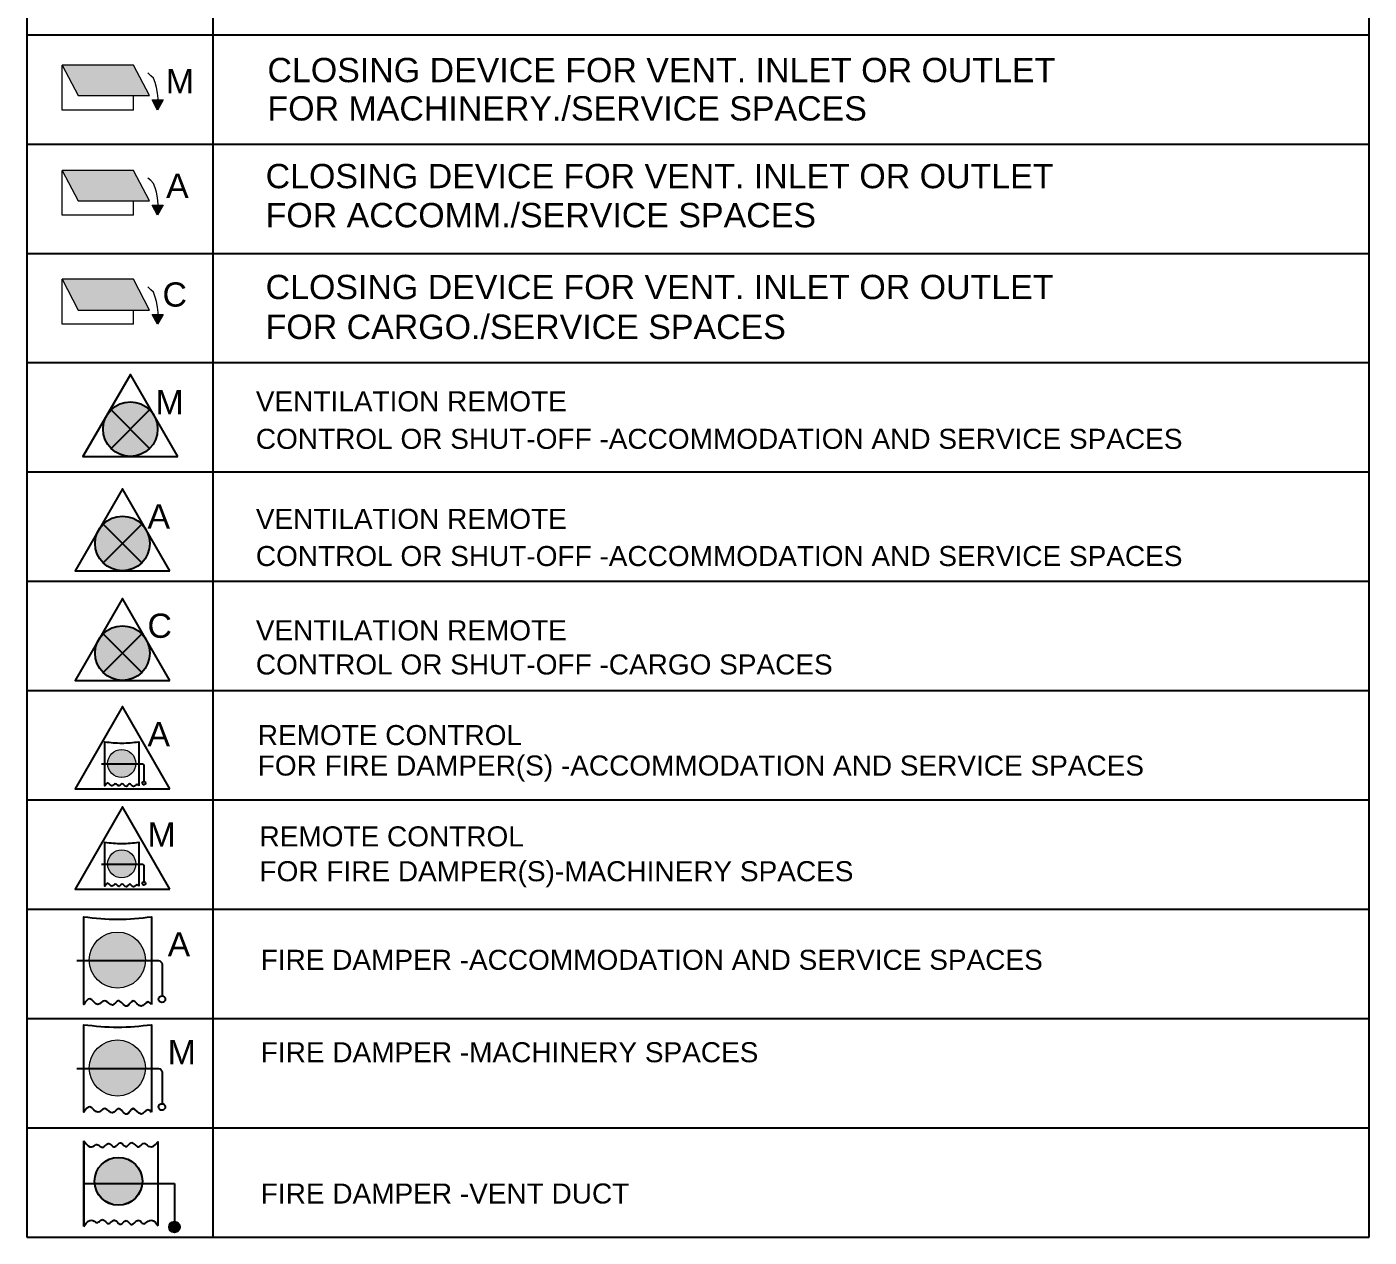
# Model space of a CAD drawing. Header units: millimetres. Extents: x 275 to 18701, y 84 to 132086.
# Drawn here: x 275 to 18701, y 84 to 16692 of the extents above; entities that cross this region are included whole.
import ezdxf

# ---------------------------------------------------------------- set-up
doc = ezdxf.new("R2010")
doc.units = ezdxf.units.MM
doc.layers.add('PDF_Geometry', color=252, linetype='Continuous', true_color=0x696969)
doc.layers.add('PDF_Text', color=7, linetype='Continuous')
doc.styles.add('PDF Arial', font='arial.ttf')

# ---------------------------------------------------------------- blocks, each defined once
blk = doc.blocks.new('vent for mach.')
h = blk.add_hatch(color=106)
h.dxf.hatch_style = 1
h.paths.add_polyline_path([(220, 203), (1201, 203), (981, 618), (0, 618), (220, 203)], is_closed=False)
h = blk.add_hatch(color=7)
h.dxf.hatch_style = 1
h.paths.add_polyline_path([(1235, 144), (1311, 0), (1388, 144), (1235, 144)], is_closed=False)
at = {"layer": 'PDF_Geometry', "color": 7, "lineweight": 9}
for points in [[(981, 0), (0, 0), (0, 618), (220, 203), (1201, 203), (981, 618), (0, 618)], [(1319, 144), (1320, 161), (1311, 237), (1296, 313), (1278, 381), (1253, 440), (1219, 474), (1176, 516)], [(981, 0), (981, 203)]]:
    blk.add_lwpolyline(points, dxfattribs=at)
blk.add_lwpolyline([(1388, 144), (1311, 0), (1235, 144)], close=True, dxfattribs=at)
at = {"layer": 'PDF_Text', "lineweight": 9, "insert": (1424, 232), "char_height": 333, "attachment_point": 7, "style": 'PDF Arial'}
blk.add_mtext('M', dxfattribs=at)
blk = doc.blocks.new('vent for Accom.')
h = blk.add_hatch(color=5)
h.dxf.hatch_style = 1
h.paths.add_polyline_path([(220, 195), (1201, 195), (981, 610), (0, 610), (220, 195)], is_closed=False)
h = blk.add_hatch(color=7)
h.dxf.hatch_style = 1
h.paths.add_polyline_path([(1235, 135), (1311, 0), (1388, 135), (1235, 135)], is_closed=False)
at = {"layer": 'PDF_Geometry', "color": 7, "lineweight": 9}
for points in [[(981, 0), (0, 0), (0, 610), (220, 195), (1201, 195), (981, 610), (0, 610)], [(1319, 135), (1320, 152), (1311, 237), (1296, 313), (1278, 372), (1253, 432), (1219, 474), (1176, 508)], [(981, 0), (981, 195)]]:
    blk.add_lwpolyline(points, dxfattribs=at)
blk.add_lwpolyline([(1388, 135), (1311, 0), (1235, 135)], close=True, dxfattribs=at)
at = {"layer": 'PDF_Text', "lineweight": 9, "insert": (1428, 235), "char_height": 333, "attachment_point": 7, "style": 'PDF Arial'}
blk.add_mtext('A', dxfattribs=at)
blk = doc.blocks.new('cent for cargo')
h = blk.add_hatch(color=50)
h.dxf.hatch_style = 1
h.paths.add_polyline_path([(220, 195), (1201, 195), (981, 618), (0, 618), (220, 195)], is_closed=False)
h = blk.add_hatch(color=7)
h.dxf.hatch_style = 1
h.paths.add_polyline_path([(1235, 135), (1311, 0), (1388, 135), (1235, 135)], is_closed=False)
at = {"layer": 'PDF_Geometry', "color": 7, "lineweight": 9}
for points in [[(981, 0), (0, 0), (0, 618), (220, 195), (1201, 195), (981, 618), (0, 618)], [(1319, 135), (1320, 161), (1311, 237), (1296, 313), (1278, 373), (1253, 440), (1219, 474), (1176, 516)], [(981, 0), (981, 195)]]:
    blk.add_lwpolyline(points, dxfattribs=at)
blk.add_lwpolyline([(1388, 135), (1311, 0), (1235, 135)], close=True, dxfattribs=at)
at = {"layer": 'PDF_Text', "lineweight": 9, "insert": (1378, 238), "char_height": 333, "attachment_point": 7, "style": 'PDF Arial'}
blk.add_mtext('C', dxfattribs=at)
blk = doc.blocks.new('tilation remote control machinary')
h = blk.add_hatch(color=106)
h.dxf.hatch_style = 1
h.paths.add_polyline_path([(915, 641, 0.414214), (385, 641), (650, 375), (915, 641)], is_closed=False)
h.paths.add_polyline_path([(650, 375), (385, 641, 0.414214), (385, 110), (650, 375)], is_closed=False)
h.paths.add_polyline_path([(650, 375), (385, 110, 0.414214), (915, 110), (650, 375)], is_closed=False)
h.paths.add_polyline_path([(915, 641), (650, 375), (915, 110, 0.414214), (915, 641)], is_closed=False)
for p, q in [((385, 641), (915, 110)), ((915, 641), (385, 110))]:
    blk.add_line(p, q)
blk.add_lwpolyline([(1300, 0), (650, 1126), (0, 0)], close=True)
blk.add_circle((650, 375), 375)
at = {"layer": 'PDF_Text', "lineweight": 9, "insert": (994, 580), "char_height": 333, "attachment_point": 7, "style": 'PDF Arial'}
blk.add_mtext('M', dxfattribs=at)
blk = doc.blocks.new('VENTILATION REMOTE CONTROLL ACCOM.')
h = blk.add_hatch(color=5)
h.dxf.hatch_style = 1
h.paths.add_polyline_path([(915, 641, 0.414214), (385, 641), (650, 375), (915, 641)], is_closed=False)
h.paths.add_polyline_path([(650, 375), (385, 641, 0.414214), (385, 110), (650, 375)], is_closed=False)
h.paths.add_polyline_path([(650, 375), (385, 110, 0.414214), (915, 110), (650, 375)], is_closed=False)
h.paths.add_polyline_path([(915, 641), (650, 375), (915, 110, 0.414214), (915, 641)], is_closed=False)
for p, q in [((385, 641), (915, 110)), ((915, 641), (385, 110))]:
    blk.add_line(p, q)
blk.add_lwpolyline([(1300, 0), (650, 1126), (0, 0)], close=True)
blk.add_circle((650, 375), 375)
at = {"layer": 'PDF_Text', "lineweight": 9, "insert": (994, 580), "char_height": 333, "attachment_point": 7, "style": 'PDF Arial'}
blk.add_mtext('A', dxfattribs=at)
blk = doc.blocks.new('VENTILATION REMOTE CONTROL CARGO')
h = blk.add_hatch(color=50)
h.dxf.hatch_style = 1
h.paths.add_polyline_path([(915, 641, 0.414214), (385, 641), (650, 375), (915, 641)], is_closed=False)
h.paths.add_polyline_path([(650, 375), (385, 641, 0.414214), (385, 110), (650, 375)], is_closed=False)
h.paths.add_polyline_path([(650, 375), (385, 110, 0.414214), (915, 110), (650, 375)], is_closed=False)
h.paths.add_polyline_path([(915, 641), (650, 375), (915, 110, 0.414214), (915, 641)], is_closed=False)
for p, q in [((385, 641), (915, 110)), ((915, 641), (385, 110))]:
    blk.add_line(p, q)
blk.add_lwpolyline([(1300, 0), (650, 1126), (0, 0)], close=True)
blk.add_circle((650, 375), 375)
at = {"layer": 'PDF_Text', "lineweight": 9, "insert": (994, 580), "char_height": 333, "attachment_point": 7, "style": 'PDF Arial'}
blk.add_mtext('C', dxfattribs=at)
blk = doc.blocks.new('FIRE DAMPERS MACHINARY')
h = blk.add_hatch(color=106)
h.dxf.hatch_style = 1
h.paths.add_polyline_path([(76, 601, 0.98137), (847, 601), (76, 601)], is_closed=False)
h.paths.add_polyline_path([(847, 601, 1.018984), (76, 601), (847, 601)], is_closed=False)
blk.add_lwpolyline([(-94, 601), (1025, 601, -0.414214), (1075, 551), (1075, 119)], format="xyb")
blk.add_circle((1074, 73), 45.4)
blk.add_open_spline([(931, 0), (931, 401), (931, 801), (931, 1202), (776, 1185), (466, 1151), (155, 1185), (0, 1202), (0, 801), (0, 401), (0, 0), (27, 41), (86, 130), (185, -60), (292, 107), (392, -66), (481, 118), (590, -103), (679, 125), (781, -94), (866, 65), (914, 17), (931, 0)], degree=3, knots=[0, 0, 0, 0, 1, 1, 1, 467.878253, 934.756506, 934.756506, 934.756506, 935.756506, 935.756506, 935.756506, 1048.528145, 1182.43901, 1289.608963, 1412.695216, 1509.370429, 1650.769554, 1765.118685, 1899.047579, 2008.594768, 2070.339275, 2070.339275, 2070.339275, 2070.339275])
at = {"layer": 'PDF_Geometry', "color": 7, "lineweight": 9}
blk.add_circle((462, 608), 385, dxfattribs=at)
at = {"layer": 'PDF_Text', "lineweight": 9, "insert": (1152, 658), "char_height": 333, "attachment_point": 7, "style": 'PDF Arial'}
blk.add_mtext('M', dxfattribs=at)
blk = doc.blocks.new('FIRE DAMPERS ACCOM.')
h = blk.add_hatch(color=5)
h.dxf.hatch_style = 1
h.paths.add_polyline_path([(76, 601, 0.98137), (847, 601), (76, 601)], is_closed=False)
h.paths.add_polyline_path([(847, 601, 1.018984), (76, 601), (847, 601)], is_closed=False)
blk.add_lwpolyline([(-94, 601), (1025, 601, -0.414214), (1075, 551), (1075, 119)], format="xyb")
blk.add_circle((1074, 73), 45.4)
blk.add_open_spline([(931, 0), (931, 401), (931, 801), (931, 1202), (776, 1185), (466, 1151), (155, 1185), (0, 1202), (0, 801), (0, 401), (0, 0), (27, 41), (86, 130), (185, -60), (292, 107), (392, -66), (481, 118), (590, -103), (679, 125), (781, -94), (866, 65), (914, 17), (931, 0)], degree=3, knots=[0, 0, 0, 0, 1, 1, 1, 467.878253, 934.756506, 934.756506, 934.756506, 935.756506, 935.756506, 935.756506, 1048.528145, 1182.43901, 1289.608963, 1412.695216, 1509.370429, 1650.769554, 1765.118685, 1899.047579, 2008.594768, 2070.339275, 2070.339275, 2070.339275, 2070.339275])
at = {"layer": 'PDF_Geometry', "color": 7, "lineweight": 9}
blk.add_circle((462, 608), 385, dxfattribs=at)
at = {"layer": 'PDF_Text', "lineweight": 9, "insert": (1152, 658), "char_height": 333, "attachment_point": 7, "style": 'PDF Arial'}
blk.add_mtext('A', dxfattribs=at)
blk = doc.blocks.new('REMOTE CONTROL FOR DAMPERS')
h = blk.add_hatch(color=5)
h.dxf.hatch_style = 1
h.paths.add_polyline_path([(447, 341, 0.98137), (832, 341), (447, 341)], is_closed=False)
h.paths.add_polyline_path([(832, 341, 1.018984), (447, 341), (832, 341)], is_closed=False)
blk.add_lwpolyline([(1300, 0), (650, 1126), (0, 0)], close=True)
blk.add_lwpolyline([(361, 341), (921, 341, -0.414214), (946, 316), (946, 100)], format="xyb")
blk.add_circle((946, 77), 22.7)
blk.add_open_spline([(874, 41), (874, 241), (874, 442), (874, 642), (797, 634), (642, 617), (486, 634), (409, 642), (409, 442), (409, 241), (409, 41), (422, 61), (452, 106), (501, 11), (555, 95), (605, 8), (649, 100), (703, -11), (748, 104), (799, -6), (842, 73), (866, 49), (874, 41)], degree=3, knots=[0, 0, 0, 0, 1, 1, 1, 467.878253, 934.756506, 934.756506, 934.756506, 935.756506, 935.756506, 935.756506, 1048.528145, 1182.43901, 1289.608963, 1412.695216, 1509.370429, 1650.769554, 1765.118685, 1899.047579, 2008.594768, 2070.339275, 2070.339275, 2070.339275, 2070.339275])
at = {"layer": 'PDF_Geometry', "color": 7, "lineweight": 9}
blk.add_circle((640, 345), 193, dxfattribs=at)
at = {"layer": 'PDF_Text', "lineweight": 9, "insert": (994, 580), "char_height": 333, "attachment_point": 7, "style": 'PDF Arial'}
blk.add_mtext('A', dxfattribs=at)
blk = doc.blocks.new('REMOTE CONTROL FOOR DAMPERS MACH.')
h = blk.add_hatch(color=106)
h.dxf.hatch_style = 1
h.paths.add_polyline_path([(447, -947, 0.98137), (832, -947), (447, -947)], is_closed=False)
h.paths.add_polyline_path([(832, -947, 1.018984), (447, -947), (832, -947)], is_closed=False)
blk.add_lwpolyline([(1300, -1288), (650, -162), (0, -1288)], close=True)
blk.add_lwpolyline([(361, -947), (921, -947, -0.414214), (946, -972), (946, -1188)], format="xyb")
blk.add_circle((946, -1211), 22.7)
blk.add_open_spline([(874, -1247), (874, -1047), (874, -847), (874, -646), (797, -655), (642, -672), (486, -655), (409, -646), (409, -847), (409, -1047), (409, -1247), (422, -1227), (452, -1182), (501, -1277), (555, -1194), (605, -1280), (649, -1188), (703, -1299), (748, -1185), (799, -1294), (842, -1215), (866, -1239), (874, -1247)], degree=3, knots=[0, 0, 0, 0, 1, 1, 1, 467.878253, 934.756506, 934.756506, 934.756506, 935.756506, 935.756506, 935.756506, 1048.528145, 1182.43901, 1289.608963, 1412.695216, 1509.370429, 1650.769554, 1765.118685, 1899.047579, 2008.594768, 2070.339275, 2070.339275, 2070.339275, 2070.339275])
at = {"layer": 'PDF_Geometry', "color": 7, "lineweight": 9}
blk.add_circle((640, -943), 193, dxfattribs=at)
at = {"layer": 'PDF_Text', "lineweight": 9, "insert": (994, -708), "char_height": 333, "attachment_point": 7, "style": 'PDF Arial'}
blk.add_mtext('M', dxfattribs=at)
blk = doc.blocks.new('SHS')
h = blk.add_hatch(color=1)
edge = h.paths.add_edge_path()
edge.add_ellipse((478, -533), major_axis=(0, -599), ratio=1, start_angle=270, end_angle=275.3953)
edge.add_line((-118, -589), (1075, -589))
edge.add_ellipse((478, -533), major_axis=(0, -599), ratio=1, start_angle=84.6047, end_angle=90)
edge.add_ellipse((478, -533), major_axis=(0, 599), ratio=1, start_angle=270, end_angle=450)
edge = h.paths.add_edge_path()
edge.add_line((1075, -589), (-118, -589))
edge.add_ellipse((478, -533), major_axis=(0, -599), ratio=1, start_angle=275.3953, end_angle=444.6047)
at = {"lineweight": 5}
h = blk.add_hatch(color=256, dxfattribs=at)
edge = h.paths.add_edge_path()
edge.add_ellipse((1881, -1679), major_axis=(0, 135), ratio=1, start_angle=269.9998, end_angle=359.9998)
edge.add_ellipse((1881, -1679), major_axis=(0, 135), ratio=1, start_angle=359.9998, end_angle=629.9998)
for p, q in [((-392, 483), (-332, 404)), ((-332, 404), (-280, 356)), ((-280, 356), (-236, 333)), ((-198, 330), (-164, 339)), ((-164, 339), (-135, 356)), ((-135, 356), (-109, 374)), ((-109, 374), (-85, 387)), ((-85, 387), (-62, 390)), ((-62, 390), (-39, 385)), ((-39, 385), (-18, 374)), ((-18, 374), (3, 359)), ((3, 359), (23, 343)), ((23, 343), (43, 329)), ((115, 331), (132, 347)), ((132, 347), (150, 365)), ((150, 365), (167, 383)), ((167, 383), (185, 398)), ((185, 398), (203, 410)), ((203, 410), (221, 415)), ((221, 415), (240, 412)), ((240, 412), (260, 402)), ((260, 402), (280, 388)), ((280, 388), (300, 372)), ((300, 372), (320, 356)), ((320, 356), (340, 342)), ((340, 342), (359, 333)), ((398, 335), (416, 347)), ((416, 347), (434, 364)), ((434, 364), (452, 382)), ((452, 382), (469, 400)), ((469, 400), (487, 416)), ((487, 416), (505, 428)), ((505, 428), (523, 432)), ((523, 432), (541, 428)), ((541, 428), (559, 418)), ((559, 418), (578, 403)), ((578, 403), (597, 385)), ((597, 385), (615, 368)), ((615, 368), (634, 353)), ((634, 353), (652, 342)), ((652, 342), (669, 338)), ((669, 338), (687, 343)), ((687, 343), (703, 355)), ((703, 355), (720, 371)), ((720, 371), (737, 389)), ((737, 389), (754, 407)), ((754, 407), (772, 423)), ((772, 423), (791, 433)), ((791, 433), (810, 437)), ((810, 437), (830, 431)), ((830, 431), (851, 418)), ((851, 418), (872, 400)), ((872, 400), (894, 381)), ((894, 381), (916, 361)), ((916, 361), (938, 344)), ((938, 344), (959, 333)), ((999, 335), (1018, 348)), ((1018, 348), (1037, 365)), ((1037, 365), (1056, 384)), ((1056, 384), (1075, 401)), ((1075, 401), (1096, 414)), ((1096, 414), (1117, 419)), ((1117, 419), (1140, 414)), ((1140, 414), (1165, 398)), ((1165, 398), (1194, 375)), ((1194, 375), (1226, 351)), ((1226, 351), (1262, 335)), ((1304, 332), (1353, 348)), ((1353, 348), (1409, 391)), ((1409, 391), (1474, 467)), ((1469, 461), (1469, -1640)), ((-236, 333), (-198, 330)), ((43, 329), (61, 319)), ((61, 319), (80, 315)), ((80, 315), (98, 320)), ((98, 320), (115, 331)), ((359, 333), (379, 330)), ((379, 330), (398, 335)), ((959, 333), (980, 329)), ((980, 329), (999, 335)), ((1262, 335), (1304, 332)), ((-392, -589), (1469, -589)), ((-118, -589), (1075, -589)), ((1469, -589), (1881, -589)), ((1881, -589), (1881, -1544)), ((-392, -1662), (-332, -1583)), ((-332, -1583), (-280, -1535)), ((-280, -1535), (-236, -1512)), ((-236, -1512), (-198, -1508)), ((-198, -1508), (-164, -1518)), ((-164, -1518), (-135, -1535)), ((-135, -1535), (-109, -1553)), ((-109, -1553), (-85, -1565)), ((-85, -1565), (-62, -1569)), ((-62, -1569), (-39, -1564)), ((-39, -1564), (-18, -1552)), ((-18, -1552), (3, -1538)), ((3, -1538), (23, -1522)), ((23, -1522), (43, -1508)), ((43, -1508), (61, -1498)), ((61, -1498), (80, -1494)), ((80, -1494), (98, -1498)), ((98, -1498), (115, -1510)), ((115, -1510), (132, -1525)), ((132, -1525), (150, -1543)), ((150, -1543), (167, -1561)), ((167, -1561), (185, -1577)), ((185, -1577), (203, -1589)), ((203, -1589), (221, -1594)), ((221, -1594), (240, -1591)), ((240, -1591), (260, -1581)), ((260, -1581), (280, -1567)), ((280, -1567), (300, -1551)), ((300, -1551), (320, -1535)), ((320, -1535), (340, -1521)), ((340, -1521), (359, -1511)), ((359, -1511), (379, -1509)), ((379, -1509), (398, -1514)), ((398, -1514), (416, -1526)), ((416, -1526), (434, -1542)), ((434, -1542), (452, -1561)), ((452, -1561), (469, -1579)), ((469, -1579), (487, -1595)), ((487, -1595), (505, -1607)), ((505, -1607), (523, -1611)), ((523, -1611), (541, -1607)), ((541, -1607), (559, -1597)), ((559, -1597), (578, -1581)), ((578, -1581), (597, -1564)), ((597, -1564), (615, -1546)), ((615, -1546), (634, -1531)), ((634, -1531), (652, -1521)), ((652, -1521), (669, -1517)), ((669, -1517), (687, -1522)), ((687, -1522), (703, -1534)), ((703, -1534), (720, -1550)), ((720, -1550), (737, -1568)), ((737, -1568), (754, -1586)), ((754, -1586), (772, -1602)), ((772, -1602), (791, -1612)), ((791, -1612), (810, -1615)), ((810, -1615), (830, -1610)), ((830, -1610), (851, -1597)), ((851, -1597), (872, -1579)), ((872, -1579), (894, -1559)), ((894, -1559), (916, -1540)), ((916, -1540), (938, -1523)), ((938, -1523), (959, -1512)), ((959, -1512), (980, -1508)), ((980, -1508), (999, -1513)), ((999, -1513), (1018, -1526)), ((1018, -1526), (1037, -1544)), ((1037, -1544), (1056, -1562)), ((1056, -1562), (1075, -1580)), ((1075, -1580), (1096, -1592)), ((1096, -1592), (1117, -1598)), ((1117, -1598), (1140, -1593)), ((1140, -1593), (1165, -1577)), ((1165, -1577), (1194, -1553)), ((1194, -1553), (1226, -1530)), ((1226, -1530), (1262, -1514)), ((1262, -1514), (1304, -1510)), ((1304, -1510), (1353, -1527)), ((1353, -1527), (1409, -1570)), ((1409, -1570), (1474, -1646))]:
    blk.add_line(p, q)
at = {"lineweight": 30}
blk.add_line((-392, -1662), (-392, 483), dxfattribs=at)
for centre, radius in [((479, -533), 600), ((478, -533), 599), ((1881, -1679), 135)]:
    blk.add_circle(centre, radius)

msp = doc.modelspace()

# ---------------------------------------------------------------- linework, layer by layer
for p, q in [((275, 132086), (275, 84)), ((2828, 132086), (2828, 84)), ((18701, 84), (18701, 132086)), ((275, 16584), (18701, 16584)), ((275, 15084), (18701, 15084)), ((275, 13584), (18701, 13584)), ((275, 12084), (18701, 12084)), ((275, 10584), (18701, 10584)), ((275, 9084), (18701, 9084)), ((275, 7584), (18701, 7584)), ((275, 6084), (18701, 6084)), ((275, 4584), (18701, 4584)), ((275, 3084), (18701, 3084)), ((275, 1584), (18701, 1584)), ((275, 84), (18701, 84))]:
    msp.add_line(p, q)

# ---------------------------------------------------------------- block references
for name, p in [('vent for mach.', (759, 15547)), ('vent for Accom.', (759, 14109)), ('cent for cargo', (759, 12610)), ('tilation remote control machinary', (1046, 10797)), ('VENTILATION REMOTE CONTROLL ACCOM.', (937, 9228)), ('VENTILATION REMOTE CONTROL CARGO', (937, 7723)), ('REMOTE CONTROL FOR DAMPERS', (937, 6238)), ('REMOTE CONTROL FOOR DAMPERS MACH.', (937, 6149)), ('FIRE DAMPERS ACCOM.', (1056, 3277)), ('FIRE DAMPERS MACHINARY', (1056, 1797))]:
    msp.add_blockref(name, p)
at = {"color": 1, "linetype": 'Continuous', "xscale": 0.5474480830077437, "yscale": 0.5474480830077437, "zscale": 0.5474480830077437}
msp.add_blockref('SHS', (1271, 1142), dxfattribs=at)

# ---------------------------------------------------------------- texts
at = {"layer": 'PDF_Text', "lineweight": 9, "attachment_point": 7, "style": 'PDF Arial'}
for s, insert, char_height in [('CLOSING DEVICE FOR VENT. INLET OR OUTLET ', (3578, 15928), 333.35), ('FOR MACHINERY./SERVICE SPACES', (3578, 15402), 333.35), ('CLOSING DEVICE FOR VENT. INLET OR OUTLET ', (3553, 14473), 333.35), ('FOR ACCOMM./SERVICE SPACES', (3553, 13937), 333.35), ('CLOSING DEVICE FOR VENT. INLET OR OUTLET', (3553, 12951), 333.35), ('FOR CARGO./SERVICE SPACES', (3553, 12404), 333.35), ('VENTILATION REMOTE', (3419, 11412), 275), ('CONTROL OR SHUT-OFF -ACCOMMODATION AND SERVICE SPACES ', (3419, 10897), 275), ('VENTILATION REMOTE', (3419, 9799), 275), ('CONTROL OR SHUT-OFF -ACCOMMODATION AND SERVICE SPACES ', (3419, 9289), 275), ('VENTILATION REMOTE', (3419, 8270), 275), ('CONTROL OR SHUT-OFF -CARGO SPACES', (3419, 7801), 275), ('REMOTE CONTROL', (3445, 6832), 275), ('FOR FIRE DAMPER(S) -ACCOMMODATION AND SERVICE SPACES ', (3445, 6335), 275), ('REMOTE CONTROL', (3469, 5442), 275), ('FOR FIRE DAMPER(S)-MACHINERY SPACES', (3469, 4885), 275), ('FIRE DAMPER -ACCOMMODATION AND SERVICE SPACES', (3485, 3748), 275), ('FIRE DAMPER -MACHINERY SPACES', (3487, 2480), 275), ('FIRE DAMPER -VENT DUCT', (3487, 541), 275)]:
    msp.add_mtext(s, dxfattribs=dict(at, insert=insert, char_height=char_height))

doc.saveas('drawing.dxf')
